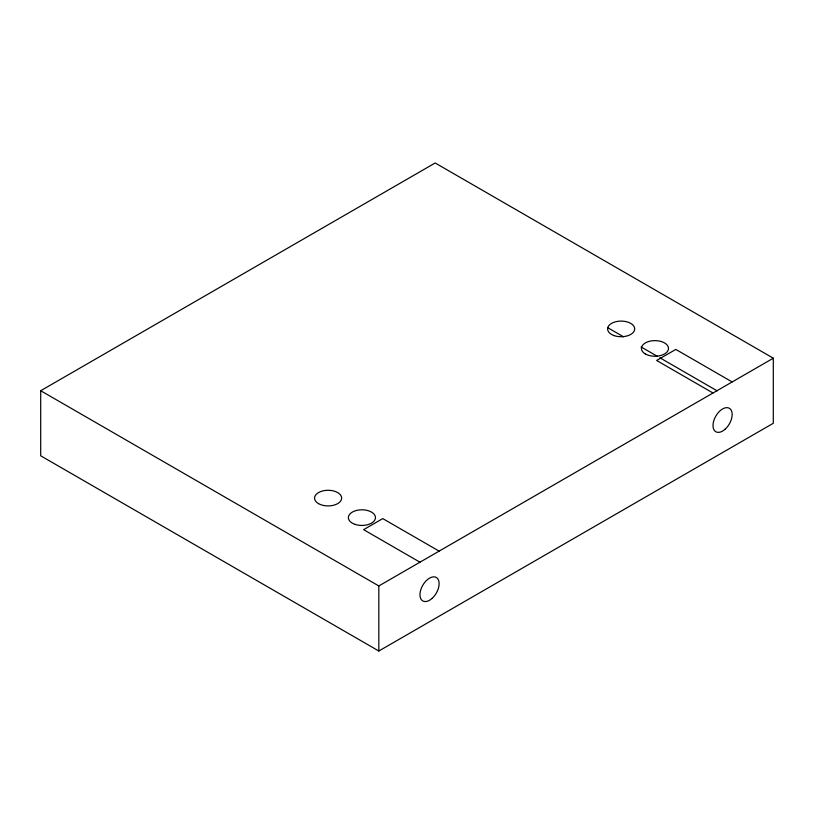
<?xml version="1.0" encoding="UTF-8"?>
<svg xmlns="http://www.w3.org/2000/svg" width="814" height="814" viewBox="0 0 814 814"><rect width="100%" height="100%" fill="white"/><g stroke="black" fill="none" stroke-linecap="round" stroke-linejoin="round"><path stroke-width="1.22" d="M40.7 390.73L435.175 162.983L773.3 358.201L773.3 423.27L378.825 651.017L40.7 455.799L40.7 390.73L378.825 585.948L773.3 358.201M732.162 381.949L675.803 349.409L656.644 360.47L713.003 393.009M608.089 327.889L623.514 336.793M641.137 346.968L657.651 356.501M659.859 357.773L717.134 390.842M439.122 551.129L382.763 518.599L363.604 529.66L419.963 562.199M378.825 585.948L378.825 651.017M318.528 503.632A13.553 7.825 0 0 0 341.188 500.122A13.553 7.825 0 0 0 324.603 490.547A13.553 7.825 0 0 0 318.528 503.632M614.366 335.683A13.553 7.825 0 0 0 634.696 328.917A13.553 7.825 0 0 0 614.366 322.141A13.553 7.825 0 0 0 614.366 335.683M355.138 524.399A13.553 7.825 0 0 0 375.468 517.623A13.553 7.825 0 0 0 355.138 510.846A13.553 7.825 0 0 0 355.138 524.399M645.38 353.968A13.553 7.825 0 0 0 668.04 350.458A13.553 7.825 0 0 0 651.454 340.883A13.553 7.825 0 0 0 645.38 353.968M432.02 598.453A13.553 7.825 -60 0 0 436.314 577.462A13.553 7.825 -60 0 0 420.289 591.676A13.553 7.825 -60 0 0 432.02 598.453M725.06 429.273A13.553 7.825 -60 0 0 729.354 408.282A13.553 7.825 -60 0 0 713.329 422.497A13.553 7.825 -60 0 0 725.06 429.273"/></g></svg>
